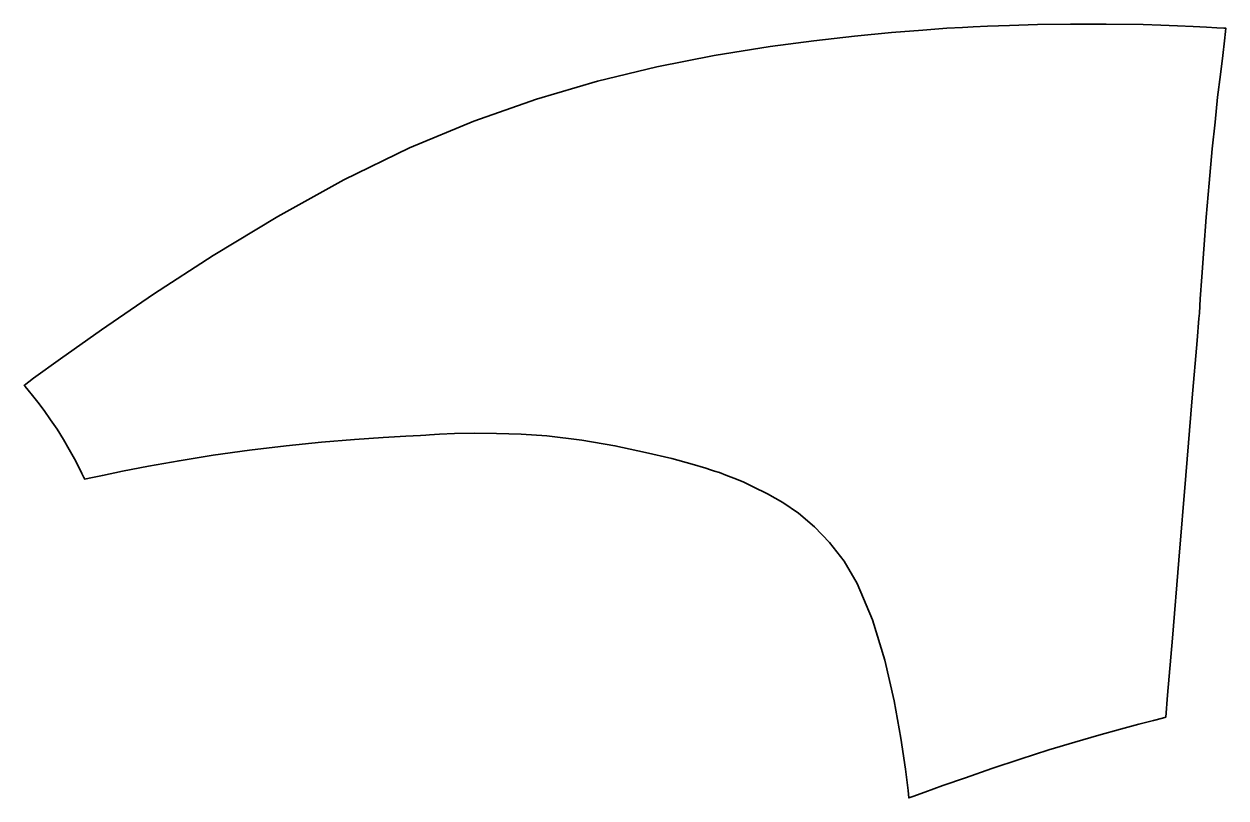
# Model space of a CAD drawing. Extents: x 0 to 4752, y -3061 to 0.
import ezdxf

# ---------------------------------------------------------------- set-up
doc = ezdxf.new("R2010")
doc.units = 0
doc.linetypes.add('Solid', pattern=[0])

msp = doc.modelspace()

# ---------------------------------------------------------------- linework, layer by layer
at = {"color": 0, "linetype": 'Solid', "lineweight": 35}
msp.add_lwpolyline([(3495, -3031), (3485, -2947), (3467, -2825), (3440, -2677), (3403, -2516), (3355, -2357), (3294, -2213), (3242, -2125), (3185, -2050), (3125, -1988), (3062, -1935), (3000, -1893), (2940, -1858), (2883, -1830), (2843, -1811), (2806, -1796), (2775, -1784), (2749, -1774), (2730, -1768), (2718, -1764), (2714, -1763), (2695, -1757), (2642, -1741), (2561, -1719), (2457, -1694), (2336, -1668), (2205, -1646), (2067, -1629), (1965, -1622), (1868, -1619), (1779, -1618), (1702, -1620), (1642, -1622), (1603, -1625), (1589, -1626), (1568, -1627), (1510, -1630), (1420, -1635), (1307, -1643), (1176, -1654), (1036, -1668), (892, -1685), (748, -1705), (613, -1727), (492, -1749), (389, -1769), (310, -1785), (258, -1796), (240, -1800), (237, -1794), (229, -1778), (216, -1752), (199, -1720), (179, -1683), (156, -1643), (131, -1603), (105, -1565), (79, -1529), (54, -1496), (33, -1469), (16, -1448), (4, -1434), (0, -1430), (38, -1401), (144, -1324), (306, -1209), (512, -1069), (748, -916), (1003, -761), (1264, -616), (1524, -490), (1778, -384), (2026, -297), (2267, -226), (2502, -169), (2729, -125), (2950, -89), (3122, -67), (3284, -48), (3430, -34), (3553, -24), (3649, -17), (3710, -14), (3732, -12), (3752, -11), (3809, -9), (3896, -6), (4007, -2), (4137, 0), (4278, 0), (4425, -2), (4495, -4), (4561, -7), (4622, -10), (4675, -12), (4716, -15), (4743, -16), (4752, -17), (4750, -30), (4746, -67), (4739, -125), (4730, -200), (4719, -289), (4709, -388), (4698, -494), (4685, -630), (4674, -764), (4664, -890), (4656, -1000), (4650, -1087), (4647, -1144), (4645, -1165), (4638, -1252), (4619, -1478), (4594, -1786), (4566, -2121), (4540, -2429), (4521, -2654), (4514, -2741), (4501, -2745), (4465, -2754), (4408, -2769), (4335, -2789), (4249, -2813), (4154, -2840), (4052, -2871), (3938, -2908), (3826, -2945), (3722, -2981), (3632, -3012), (3561, -3038), (3514, -3055), (3498, -3061), (3495, -3031)], close=True, dxfattribs=at)

doc.saveas('drawing.dxf')
